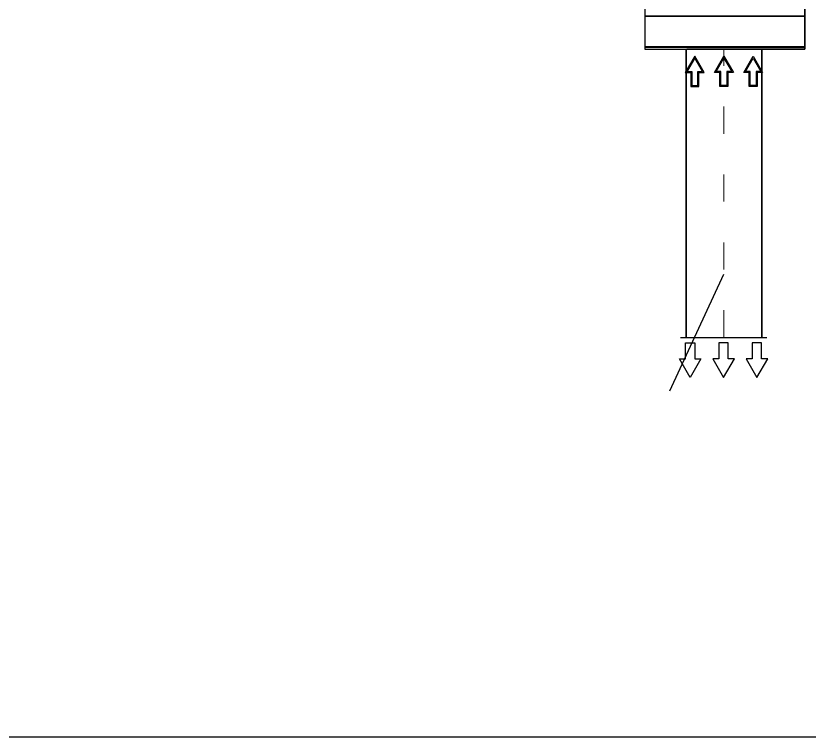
# Model space of a CAD drawing. Header units: inches. Extents: x 23 to 100097, y 11 to 104145.
# Drawn here: x 63091 to 66597, y 54163 to 57351 of the extents above; entities that cross this region are included whole.
import ezdxf

# ---------------------------------------------------------------- set-up
doc = ezdxf.new("R2010")
doc.units = ezdxf.units.IN
doc.header["$MEASUREMENT"] = 0
doc.linetypes.add('ACAD_ISO03W100', pattern=[30, 12, -18])
doc.layers.add('Divar', color=7, linetype='Continuous', lineweight=25)
doc.layers.add('T-DİFÜZÖR', color=7, linetype='Continuous', lineweight=0)
doc.layers.add('SYSTEMAIR1', color=7, linetype='Continuous')
doc.layers.add('TEKST', color=7, linetype='Continuous')

# ---------------------------------------------------------------- blocks, each defined once
blk = doc.blocks.new('adadadadad')
blk.add_lwpolyline([(167725, -85512.5), (167725, -84030.5), (165343, -84030.5)])
at = {"layer": 'Divar'}
blk.add_lwpolyline([(165343, -85512.5), (165343, -84030.5), (168725, -84030.5), (168725, -85512.5)], close=True, dxfattribs=at)
at = {"layer": 'SYSTEMAIR1', "linetype": 'Continuous'}
for p, q in [((165343.1, -84030.5, 0), (165343, -85123.8, 0)), ((165360.8, -85512.5, 0), (165360.8, -84030.5, 0)), ((165365.3, -84030.5, 0), (165365.3, -85512.5, 0)), ((165649.7, -85512.5, 0), (165649.7, -84030.5, 0))]:
    blk.add_line(p, q, dxfattribs=at)
at = {"layer": 'SYSTEMAIR1', "linetype": 'Continuous', "extrusion": (-5.4881e-11, -1.98872e-05, 1)}
for p, q in [((165365.3, -84030.5, 0), (165365.3, -85512.5, 0)), ((165649.7, -84030.5, 0), (165649.7, -85512.5, 0))]:
    blk.add_line(p, q, dxfattribs=at)

msp = doc.modelspace()

# ---------------------------------------------------------------- linework, layer by layer
msp.add_lwpolyline([(54016.6, 66813.8), (69437.8, 66813.8), (69437.8, 54163), (54016.6, 54163)], close=True)
at = {"layer": 'Divar'}
msp.add_line((65981.8, 55693.6), (66220.4, 56209.9), dxfattribs=at)
at = {"layer": 'T-DİFÜZÖR', "color": 5, "lineweight": 30}
msp.add_line((66053.6, 57204), (66387.3, 57204), dxfattribs=at)
at = {"layer": 'T-DİFÜZÖR', "color": 3, "lineweight": 30}
msp.add_line((66027.9, 55930), (66409.2, 55930), dxfattribs=at)
at = {"layer": 'T-DİFÜZÖR', "color": 5, "lineweight": 25}
for points in [[(66073.6, 57038.3), (66109.2, 57038.3), (66109.2, 57100.6), (66133.2, 57100.6), (66091.4, 57173), (66049.6, 57100.6), (66073.6, 57100.6)], [(66078, 57042.8), (66104.7, 57042.8), (66104.7, 57105.1), (66125.5, 57105.1), (66091.4, 57164.1), (66057.3, 57105.1), (66078, 57105.1)], [(66238.2, 57038.3), (66202.6, 57038.3), (66202.6, 57100.6), (66178.6, 57100.6), (66220.4, 57173), (66262.2, 57100.6), (66238.2, 57100.6)], [(66233.8, 57042.8), (66207.1, 57042.8), (66207.1, 57105.1), (66186.4, 57105.1), (66220.4, 57164.1), (66254.5, 57105.1), (66233.8, 57105.1)], [(66367.3, 57038.3), (66331.7, 57038.3), (66331.7, 57100.6), (66307.7, 57100.6), (66349.5, 57173), (66391.3, 57100.6), (66367.3, 57100.6)], [(66362.9, 57042.8), (66336.2, 57042.8), (66336.2, 57105.1), (66315.4, 57105.1), (66349.5, 57164.1), (66383.6, 57105.1), (66362.9, 57105.1)]]:
    msp.add_lwpolyline(points, close=True, dxfattribs=at)
at = {"layer": 'T-DİFÜZÖR', "color": 3, "lineweight": 25}
for points in [[(66050.7, 55905.9), (66091.4, 55905.9), (66091.4, 55834.7), (66118.8, 55834.7), (66071, 55752), (66023.3, 55834.7), (66050.7, 55834.7)], [(66238.9, 55905.9), (66198.2, 55905.9), (66198.2, 55834.7), (66170.8, 55834.7), (66218.6, 55752), (66266.3, 55834.7), (66238.9, 55834.7)], [(66386.4, 55905.9), (66345.7, 55905.9), (66345.7, 55834.7), (66318.3, 55834.7), (66366.1, 55752), (66413.8, 55834.7), (66386.4, 55834.7)]]:
    msp.add_lwpolyline(points, close=True, dxfattribs=at)
at = {"layer": 'TEKST', "color": 3, "lineweight": 35, "ltscale": 0.95}
for p, q in [((66053.6, 55930), (66053.6, 57204)), ((66387.3, 55930), (66387.3, 57204))]:
    msp.add_line(p, q, dxfattribs=at)
at = {"layer": 'TEKST', "color": 3, "linetype": 'ACAD_ISO03W100', "lineweight": 9, "ltscale": 10}
msp.add_line((66220.4, 55930), (66220.4, 57204), dxfattribs=at)

# ---------------------------------------------------------------- block references
at = {"layer": 'Divar', "xscale": -0.4766491927358397, "yscale": 0.4766491927358397, "zscale": 0.4766491927358397, "rotation": 270}
msp.add_blockref('adadadadad', (106630.7, -21606.6), dxfattribs=at)

doc.saveas('drawing.dxf')
